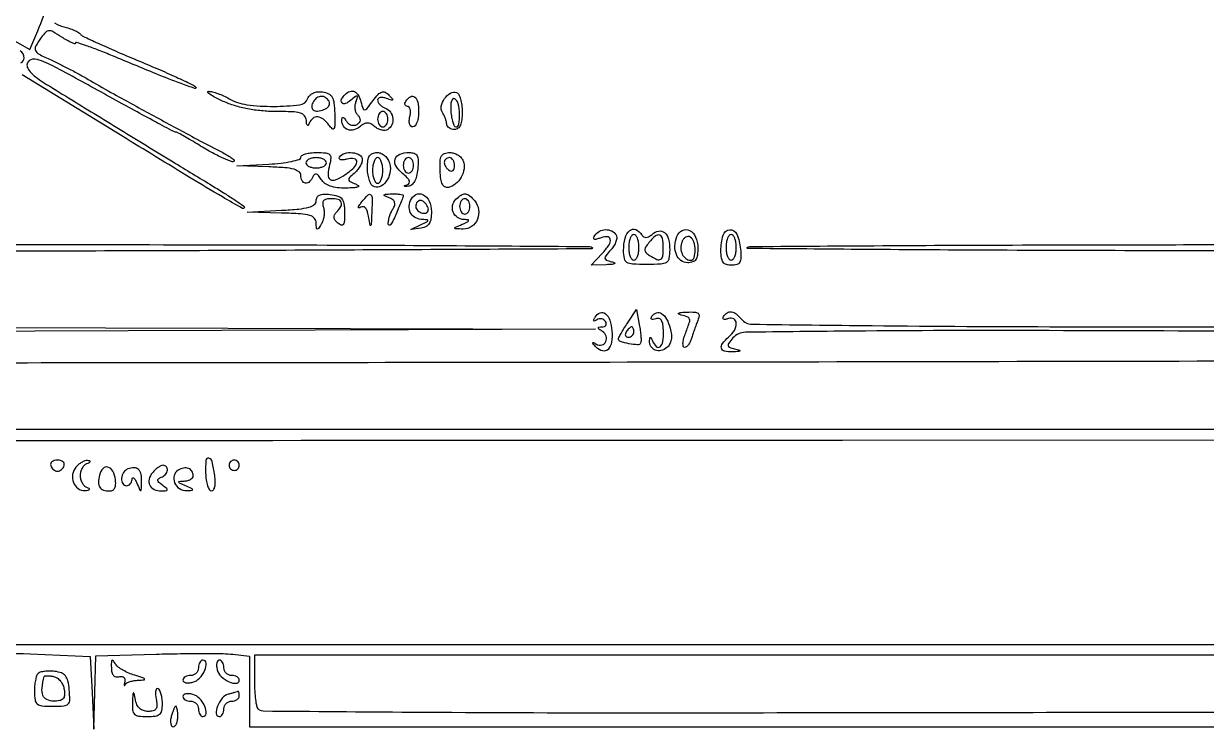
# Model space of a CAD drawing. Extents: x 0 to 960, y 2 to 508.
# Drawn here: x 328.9 to 559.7, y 1.5 to 139.1 of the extents above; entities that cross this region are included whole.
import ezdxf

# ---------------------------------------------------------------- set-up
doc = ezdxf.new("R2010")
doc.units = 0
doc.header["$MEASUREMENT"] = 0
doc.layers.get('0').update_dxf_attribs({"linetype": 'CONTINUOUS'})

msp = doc.modelspace()

# ---------------------------------------------------------------- linework, layer by layer
for points in [[(950.435205, 17.497208, 0.000014), (841.980241, 17.749425, 0.000448), (702.642048, 17.944951, 0.000127), (485.936462, 18), (20.872924, 18)], [(570.540191, 289.955625, 0.003504), (546.099965, 289.744846, 0.001893), (530.724786, 289.446252, 0.321648), (529.468615, 288.5, -0.000425), (529.251932, 287.808483, -0.000234), (528.985678, 286.962677, -0.000233), (528.71475, 286.104826, -0.000374), (528.482629, 285.372945, 0.10308), (528.409336, 284.659941, 0.070225), (528.60628, 283.866239, 0.066549), (529.032419, 283.115618, 0.072673), (529.630088, 282.528536, -0.17891), (530.709567, 280.899973, -0.118964), (530.697023, 278.635939, -0.126386), (529.667432, 276.723173, -0.209372), (528.016132, 276, 0.153413), (526.351585, 275.476964, 0.103021), (524.972556, 274.016053, 0.142724), (524.542249, 272.447352, 0.30621), (525.228381, 271.465856, 0.092737), (528.327407, 270.897244, 0.00005), (624.844188, 271.243001, 0.000026), (722.113458, 271.606143, 0.197976)], [(615.678552, 79, 0.000226), (526.296681, 79.26394, 0.002584), (491.042615, 79.169907, 0.001708), (469.767476, 78.930522, 0.208084), (467.353076, 77.837859, 0.017819), (466.520994, 76.849712, 0.206289), (466.394966, 76.370882, 0.269058), (466.670161, 76.027194, 0.02926), (467.674524, 75.703861, -0.007388), (468.64342, 75.438084, -0.518622), (468.689999, 75.302729, -0.222831), (468.487435, 75.190257, -0.004213), (467.25, 75.116001, -0.064823), (465.718382, 75.235639, -0.284568), (465.090589, 75.834596, -0.237149), (465.291762, 76.772574, -0.050318), (466.5, 78, 0.086933), (467.613975, 79.310164, 0.137244), (467.98856, 80.727212, 0.270722), (467.492367, 81.549158, 0.219767), (466.448062, 81.618443, -0.036408), (465.868281, 81.443138, -0.155351), (465.512472, 81.474315, -0.32948), (465.393111, 81.674071, -0.1144), (465.507079, 82.011454, -0.107643), (466.219121, 82.748662, -0.186331), (467.039333, 82.93196, -0.134981), (467.970467, 82.519584, -0.048242), (469.010758, 81.487037, 0.219341), (471.030041, 80.520986, 0.001057), (494.483464, 80.233154, 0.002322), (531.495251, 80.029088, 0.000262), (615.383203, 80.000173, -0.000023), (732.426715, 80.015952, -0.001336)], [(312.184434, 96.120158, 0.00056), (356.192474, 96.028511, -0.000533), (388.125038, 95.963689, -0.000882), (415.086453, 95.832629, -0.000044), (439.392287, 95.669433, -0.197145), (439.85914, 95.474193, -0.66643), (439.749622, 95.207972, -0.000018), (386.870077, 94.953943, -0.000619), (332.900238, 94.763453, -0.000573), (277.5, 94.7, -0.0122)], [(191.020312, 78.756035, -0.000021), (148.288673, 78.7121, -0.069906)], [(321.816303, 138.743971), (330.132606, 134.073123), (331.650598, 137.706189, 0.029321), (333.715143, 143.595823, 0.019074), (335.432082, 150.600122, 0.019189), (336.587913, 157.59024, 0.034171), (336.921053, 163.409963, 0.003349), (336.850147, 167.385698, 0.055676), (336.671426, 168.693969, 0.652076), (336.344387, 168.749477, 0.058383), (335.831443, 167.731172, -0.040582), (335.145725, 166.240357, -0.141383), (334.398218, 165.504323, -0.12297), (333.309464, 165.223942, -0.027398), (331.375806, 165.315757, -0.02697), (329.97149, 165.536852, -0.027045), (328.600451, 165.907695, -0.02808)], [(334.918972, 139.290302, 0.075151), (336.739983, 138.529124, -0.019091), (337.826364, 138.211925, -0.022583), (338.824914, 137.82759, -0.022192), (339.626955, 137.433263, -0.116202), (339.989983, 137.106619, 0.131186), (340.474582, 136.69581, 0.002598), (343.434558, 135.312796, 0.006012), (346.939175, 133.748251, 0.003977), (351, 132.031851, -0.00381), (355.095359, 130.302469, -0.005404), (358.709375, 128.697252, -0.00317), (361.725378, 127.29525, -0.075368), (362.5, 126.77443, -0.80079), (362.34524, 126.505405, -0.014208), (359.645135, 127.430541, -0.007572), (354.765732, 129.343609, -0.00157), (346.25, 132.863319, 0.006157), (343.469322, 133.982869, 0.010679), (341.129687, 134.83449, 0.004909), (339.19528, 135.47106, 0.507618), (339, 135.328274, -0.503428), (338.844535, 135.213, -0.031176), (338.216659, 135.447244, -0.026363), (337.356724, 135.886363, -0.013801), (336.333306, 136.517265, 0.013896), (334.652946, 137.55271, 0.136714), (333.855536, 137.75863, 0.197855), (333.207622, 137.477264, 0.034781), (332.333306, 136.441145, 0.029402), (331.265237, 134.784251, 0.235768), (331.220569, 133.904273, 0.17281), (331.906947, 133.174264, 0.014949), (334.25, 132.059566, -0.012157), (335.810969, 131.3276, -0.005167), (337.867188, 130.275023, -0.005109), (340.03928, 129.106183, -0.006674), (342, 127.990724, 0.006601), (346.514595, 125.421477, 0.001465), (354.310362, 121.149893, 0.001529), (362.183876, 116.896813, 0.005486), (367.25, 114.25135, -0.010679), (368.30385, 113.687036, -0.016214), (369.192187, 113.147989, -0.010894), (369.890965, 112.67032, -0.241907), (370, 112.458143, -0.516306), (369.630366, 112.195605, -0.020807), (367.834986, 112.906964, -0.021925), (365.490579, 114.076366, -0.012618), (362.769872, 115.676943, 0.005376), (361.305816, 116.567029, 0.007823), (359.994468, 117.317602, 0.004365), (358.878043, 117.920967, 0.122291), (358.559739, 118, -0.12241), (358.204776, 118.088224, -0.000505), (354.610587, 119.997148, -0.002468), (350.535738, 122.192518, -0.001548), (345.789867, 124.798801, 0.001788), (335.904468, 130.221356, 0.027279), (332.382278, 131.895058, 0.116078), (330.615606, 132.176421, 0.290589), (329.611899, 131.431007, 0.191567), (329.621169, 130.667444, 0.077736), (330.170777, 129.762602, 0.053523), (331.22537, 128.754537, 0.025089), (332.77914, 127.678411, 0.001438), (337.674913, 124.658613, 0.000206), (347.713571, 118.512063, 0.000252), (358.080511, 112.177567, 0.00061), (365.75, 107.509431, -0.0043), (368.145907, 106.026787, -0.00687), (370.164062, 104.71467, -0.002193), (371.876414, 103.556686, -0.247845), (372, 103.32268, -0.573096), (371.624209, 103.102502, -0.00401), (367.695755, 105.345699, -0.005114), (361.403763, 109.092384, -0.000663), (348.059152, 117.249001), (328.618305, 129.167254)], [(284.955145, 73, 0.000278), (369.140023, 73.04679, 0.000134), (477.047791, 73.195618, 0.000133), (589.580164, 73.410794, 0.00019), (689.333825, 73.665933)], [(580.433561, 94.768582, 0.000235), (549.583333, 94.843476, -0.000557), (518.971483, 94.937547, -0.000938), (493.281482, 95.093315, -0.00005), (470.220901, 95.278709, -0.665239), (470.14086, 95.474193, -0.197145), (470.607713, 95.669433, -0.000044), (494.913547, 95.832629, -0.000882), (521.874962, 95.963689, -0.000533), (553.807526, 96.028511, 0.000485), (600.694221, 96.119117, 0.003859)], [(328.38294, 131.497071, 0.300803), (329, 132.429954, 0.256468), (328.226535, 133.83869, 0.006667)], [(297, 79.944315), (440.5, 79.529239), (294.5, 79.01462, -0.000232)], [(319.415028, 16.444125, -0.010613), (330.209248, 16.20511), (341.918496, 15.697029), (342.260551, 8.598515), (342.602606, 1.5), (342.801303, 8.663947), (343, 15.827894), (354.75, 16.163947, -0.003498), (359.486902, 16.266259, -0.004039), (364.003125, 16.295709, -0.003624), (367.827921, 16.262031, -0.023526), (369.75, 16.140594), (373, 15.781188), (373, 8.890594), (373, 2), (531.5, 2), (690, 2)]]:
    msp.add_lwpolyline(points, format="xyb")
for points in [[(5.998407, 426.25), (5.996813, 402.5), (14.248407, 402.5), (22.5, 402.5), (22.753164, 248.25), (23.006328, 94), (14.503164, 94), (6, 94), (6, 75.513061), (6, 57.026122), (16.25, 57.412259, -0.009139), (24.444737, 57.571062, -0.000017), (159.275, 57.714579, -0.000125), (310.797984, 57.832731, -0.000078), (488.75, 57.899198), (951, 58), (951, 254), (951, 450), (478.5, 450), (6, 450)], [(369, 124.5, 0.097281), (372.464465, 123.33126, 0.034005), (377.736906, 122.996401, 0.028735), (382.769917, 123.308908, 0.278083), (384.38854, 124.570137, -0.10911), (384.793053, 125.182509, -0.089548), (385.445456, 125.620322, -0.078693), (386.289159, 125.840584, -0.059912), (387.245529, 125.820137, -0.075862), (388.409876, 125.46952, -0.155762), (389.097598, 124.825021, -0.099699), (389.462823, 123.685057, -0.020846), (389.609488, 121.581919, -0.00692), (389.640395, 119.389718, -0.115167), (389.476039, 118.6848, -0.498732), (389.138208, 118.620828, -0.050368), (388.499245, 119.331919, 0.065202), (387.40807, 120.476326, 0.143588), (386.302424, 120.935673, 0.19553), (385.350549, 120.664373, 0.131609), (384.662281, 119.75, -0.051902), (384.45138, 119.351958, -0.449116), (384.275306, 119.327933, -0.185333), (384.137165, 119.583427, -0.021021), (384.078947, 120.25, 0.164392), (383.73532, 121.133453, 0.148277), (382.911959, 121.672381, 0.06145), (381.298581, 121.936739, 0.009916), (378.109204, 122, -0.023439), (375.337098, 122.13002, -0.024229), (372.620227, 122.518947, -0.025339), (370.084939, 123.142874, -0.033515), (367.859204, 123.978038, -0.011735), (366.281724, 124.738972, -0.032286), (365.221141, 125.37107, -0.119003), (364.882644, 125.747881, -0.570828), (365, 125.942603, -0.063036), (365.746019, 125.84136, -0.021338), (366.79375, 125.51328, -0.020834), (367.932762, 125.04802, -0.022469)], [(385.458881, 123.933469, 0.113371), (385.136385, 122.985128, 0.261672), (385.426445, 122.317483, 0.188422), (386.275512, 122.076451, 0.067736), (387.520254, 122.369399, 0.067341), (388.088046, 122.680239, 0.097937), (388.472022, 123.100609, 0.123144), (388.614372, 123.560991, 0.153283), (388.504365, 123.992937, 0.104938), (387.817295, 124.71195, 0.155876), (386.98905, 124.958873, 0.152164), (386.156314, 124.681493, 0.098738)], [(394.743478, 123.872941, 0.015221), (395.141867, 122.519247, 0.353742), (395.456575, 122.31569, 0.200938), (395.87186, 122.543896, 0.00616), (397.095866, 124.122941, -0.022437), (398.10094, 125.335883, -0.12623), (398.797942, 125.795377, -0.206892), (399.443808, 125.745992, -0.075912), (400.196008, 125.190754, -0.008134), (400.900997, 124.459511, -0.352974), (400.915456, 124.259622, -0.336089), (400.71993, 124.195714, -0.007803), (399.75, 124.547743, 0.048989), (399.079539, 124.730316, 0.089343), (398.514063, 124.724521, 0.138784), (398.14327, 124.538838, 0.210719), (398, 124.213978, 0.12721), (398.109921, 123.788921, 0.063761), (398.440625, 123.338644, 0.057041), (398.926322, 122.932844, 0.053965), (399.5, 122.638374, -0.145879), (400.487085, 121.878407, -0.129689), (400.953209, 120.665935, -0.131568), (400.757785, 119.394833, -0.151913), (399.956195, 118.472927, -0.126816), (399.449211, 118.315382, -0.067771), (398.791251, 118.372327, -0.06058), (398.090759, 118.622232, -0.05732), (397.456195, 119.036355, 0.048052), (396.662541, 119.57548, 0.125824), (396, 119.744889, 0.125824), (395.337459, 119.57548, 0.048052), (394.543805, 119.036355, -0.107837), (393.354296, 118.420284, -0.153488), (392.173304, 118.469394, -0.172312), (391.325094, 119.165798, -0.139634), (391.015313, 120.309017, -0.062466), (391.075417, 120.742976, -0.398269), (391.247977, 120.848863, -0.178934), (391.511572, 120.682951, -0.022578), (391.903509, 120.121885, 0.084897), (392.327655, 119.65173, 0.09253), (392.872171, 119.366255, 0.09921), (393.450976, 119.307846, 0.114591), (393.975329, 119.484752, 0.071519), (394.440325, 119.873535, 0.157153), (394.6272, 120.29214, 0.155327), (394.535458, 120.744555, 0.069395), (394.165277, 121.234723, -0.096912), (393.824447, 121.741374, -0.062195), (393.631599, 122.425588, -0.05934), (393.607672, 123.174102, -0.067953), (393.765376, 123.871855, 0.013834), (394.080099, 124.789749, 0.434804), (393.973789, 124.976443, 0.225743), (393.681593, 124.913803, 0.006914), (392.687231, 124.127555, -0.077563), (391.683137, 123.541852, -0.320781), (391.040103, 123.704387, -0.305861), (390.966043, 124.382732, -0.075266), (391.666667, 125.333333, -0.111164), (392.588735, 125.916547, -0.198995), (393.46976, 125.872195, -0.155195), (394.218437, 125.173201, -0.064086)], [(406, 122, -0.035411), (405.918524, 120.850991, -0.053737), (405.67199, 119.88125, -0.070215), (405.311496, 119.215881, -0.237858), (404.883369, 119, -0.197013), (404.496045, 119.158779, -0.126717), (404.242791, 119.580679, -0.086529), (404.167727, 120.225436, -0.049804), (404.289749, 121, 0.043798), (404.41988, 121.766183, 0.074735), (404.375541, 122.4125, 0.112121), (404.173134, 122.841329, 0.230584), (403.847363, 123, -0.123706), (403.529632, 123.079832, -0.188214), (403.347099, 123.29375, -0.14977), (403.335118, 123.617458, -0.073441), (403.5, 124, -0.113726), (404.380094, 124.889553, -0.320053), (405.20684, 124.843838, -0.176115), (405.816128, 123.844241, -0.049727)], [(414.5, 121.916667, -0.026615), (414.41707, 120.359801, -0.076965), (414.140244, 119.319444, -0.129146), (413.666453, 118.722102, -0.162243), (413, 118.5, -0.06473), (412.425403, 118.5747, -0.08137), (411.936127, 118.79375, -0.097195), (411.605861, 119.118583, -0.147199), (411.484687, 119.5, 0.058526), (411.421573, 119.974525, 0.025102), (411.232769, 120.586305, 0.024421), (410.963928, 121.225086, 0.029541), (410.648597, 121.793805, -0.193701), (410.416799, 123.048665, -0.103788), (411.050155, 124.518597, -0.1074), (412.199885, 125.575054, -0.215997), (413.400085, 125.699972, -0.19809), (413.824463, 125.333086, -0.046003), (414.1769, 124.437387, -0.04061), (414.419414, 123.251709, -0.030154)], [(412.287442, 122.037864, 0.023178), (412.42327, 120.875164, 0.036114), (412.657874, 119.894596, 0.040509), (412.946194, 119.189187, 0.281923), (413.25, 119.001987, 0.372596), (413.874988, 119.539914, 0.046435), (413.979682, 121.47688, 0.044619), (413.716815, 123.519563, 0.202726), (413.037442, 124.47686, 0.324953), (412.683259, 124.450316, 0.143291), (412.410214, 124.036248, 0.065463), (412.268254, 123.197113, 0.026705)], [(398, 120.5, 0.064853), (398.074694, 119.926543, 0.082425), (398.29375, 119.440625, 0.098894), (398.618646, 119.115568, 0.148195), (399, 119, 0.148195), (399.381354, 119.115568, 0.098894), (399.70625, 119.440625, 0.082425), (399.925306, 119.926543, 0.064853), (400, 120.5, 0.064853), (399.925306, 121.073457, 0.082425), (399.70625, 121.559375, 0.098894), (399.381354, 121.884432, 0.148195), (399, 122, 0.148195), (398.618646, 121.884432, 0.098894), (398.29375, 121.559375, 0.082425), (398.074694, 121.073457, 0.064853)], [(388.626617, 111.648458, 0.044317), (388.310604, 109.656435, 0.269774), (388.754182, 108.757179, 0.255816), (389.781436, 108.670011, 0.040973), (391.614619, 109.667058, 0.042406), (393.334523, 111.015165, 0.1757), (393.926709, 112.171255, 0.411112), (393.446782, 112.796624, 0.098293), (391.99862, 112.70989, -0.033809), (391.266748, 112.570513, -0.095442), (390.749762, 112.606613, -0.238295), (390.53149, 112.80112, -0.236417), (390.557637, 113.093259, -0.187924), (391.541534, 113.834579, -0.095232), (393.110749, 113.967181, -0.106795), (394.49067, 113.512381, -0.265925), (395, 112.622445, -0.090757), (394.885956, 111.999324, -0.042929), (394.530896, 111.260225, -0.040656), (394.014079, 110.528459, -0.045504), (393.40305, 109.919539, 0.019356), (392.50528, 109.113792, 0.23464), (392.355382, 108.689652, 0.251782), (392.606923, 108.333207, 0.022014), (393.65305, 107.867379, -0.07239), (394.227815, 107.538723, -0.569732), (394.196209, 107.294875, -0.088206), (393.504408, 107.132743, -0.008815), (391.79969, 107.070285, -0.03148), (390.097021, 107.145161, -0.057366), (388.741033, 107.450513, -0.071916), (387.712106, 107.985772, -0.096095), (386.99165, 108.75, 0.028226), (386.441648, 109.519171, 0.150236), (386.018727, 109.805634, 0.281522), (385.665897, 109.714894, 0.093372), (385.358626, 109.25, -0.10321), (384.715668, 108.317249, -0.220258), (383.905219, 108.041466, -0.250571), (383.249646, 108.486733, -0.121374), (383, 109.5, 0.228094), (382.648588, 110.230244, 0.102679), (381.67622, 110.723103, 0.047856), (379.876373, 111.029921, 0.010597), (376.75, 111.19268), (370.5, 111.385359), (376.75, 111.740397, 0.014263), (379.145872, 111.945189, 0.023105), (381.164062, 112.270875, 0.019348), (382.706376, 112.656307, 0.333393), (383, 113.047717, -0.267598), (383.21136, 113.414358, -0.056969), (383.913095, 113.720267, -0.045343), (384.917464, 113.93083, -0.029016), (386.108408, 114, -0.020327), (387.877597, 113.928047, -0.169056), (388.600797, 113.60834, -0.230346), (388.847374, 112.966552, -0.040003)], [(400.353577, 111.755922, -0.117367), (400.393614, 109.945596, -0.109202), (399.621093, 108.257123, -0.140525), (398.375525, 107.320149, -0.233956), (397.095961, 107.440693, -0.138735), (396.673997, 107.90142, -0.042949), (396.321939, 108.782979, -0.03923), (396.080802, 109.883578, -0.03433), (396, 111.059017, -0.032377), (396.092678, 112.488754, -0.110478), (396.410097, 113.359611, -0.159448), (396.990082, 113.833413, -0.092447), (397.883369, 114, -0.100442), (398.679154, 113.83851, -0.08446), (399.40519, 113.374222, -0.077732), (399.984638, 112.654992, -0.066912)], [(405.813358, 110.758189, -0.035219), (405.584541, 109.398894, -0.064947), (405.183091, 108.354247, -0.08922), (404.643288, 107.679261, -0.163615), (404, 107.411898, -0.009986), (403.404183, 107.38234, -0.246609), (403.260631, 107.452388, -0.489792), (403.289891, 107.555054, -0.015013), (403.766345, 107.730181, 0.177735), (404.154516, 108.040252, 0.23926), (404.187813, 108.48159, 0.099938), (403.773365, 109.095782, 0.024335), (402.857236, 109.91452, -0.085058), (401.594857, 111.352587, -0.216026), (401.425257, 112.70002, -0.228617), (402.320568, 113.661434, -0.093137), (404.122375, 114, -0.075654), (405.134863, 113.845921, -0.199579), (405.68684, 113.384736, -0.122728), (405.903352, 112.486609, -0.022175)], [(414.690532, 112.364077, -0.128538), (414.859892, 110.840887, -0.091523), (414.304986, 109.207426, -0.091189), (413.200812, 107.874721, -0.126227), (411.806419, 107.208183, -0.168433), (411.127383, 107.303151, -0.160757), (410.637222, 107.799307, -0.083088), (410.332054, 108.804539, -0.022846), (410.194053, 110.458183, -0.020635), (410.200993, 112.340153, -0.110531), (410.46815, 113.324115, -0.188793), (411.050276, 113.826816, -0.084984), (412.061836, 114, -0.074882), (412.873684, 113.877728, -0.064516), (413.659401, 113.519448, -0.066849), (414.301209, 112.989547, -0.095466)], [(384, 112, 0.191087), (384.151477, 111.618118, 0.088204), (384.5875, 111.29375, 0.068025), (385.234582, 111.073693, 0.048028), (386, 111, 0.048028), (386.765418, 111.073693, 0.068025), (387.4125, 111.29375, 0.088204), (387.848523, 111.618118, 0.191087), (388, 112, 0.191087), (387.848523, 112.381882, 0.088204), (387.4125, 112.70625, 0.068025), (386.765418, 112.926307, 0.048028), (386, 113, 0.048028), (385.234582, 112.926307, 0.068025), (384.5875, 112.70625, 0.088204), (384.151477, 112.381882, 0.191087)], [(397, 110.5, 0.038131), (397.073116, 109.542644, 0.057076), (397.29375, 108.734375, 0.074992), (397.617064, 108.182831, 0.226478), (398, 108, 0.226478), (398.382936, 108.182831, 0.074992), (398.70625, 108.734375, 0.057076), (398.926884, 109.542644, 0.038131), (399, 110.5, 0.038131), (398.926884, 111.457356, 0.057076), (398.70625, 112.265625, 0.074992), (398.382936, 112.817169, 0.226478), (398, 113, 0.226478), (397.617064, 112.817169, 0.074992), (397.29375, 112.265625, 0.057076), (397.073116, 111.457356, 0.038131)], [(403, 111.5, 0.064853), (403.074694, 110.926543, 0.082425), (403.29375, 110.440625, 0.098894), (403.618646, 110.115568, 0.148195), (404, 110, 0.148195), (404.381354, 110.115568, 0.098894), (404.70625, 110.440625, 0.082425), (404.925306, 110.926543, 0.064853), (405, 111.5, 0.064853), (404.925306, 112.073457, 0.082425), (404.70625, 112.559375, 0.098894), (404.381354, 112.884432, 0.148195), (404, 113, 0.148195), (403.618646, 112.884432, 0.098894), (403.29375, 112.559375, 0.082425), (403.074694, 112.073457, 0.064853)], [(411, 112.059017, 0.089642), (411.073302, 111.653442, 0.053229), (411.29375, 111.2129, 0.051032), (411.617485, 110.806203, 0.06081), (412, 110.5, 0.139169), (412.379648, 110.392057, 0.191142), (412.70625, 110.521475, 0.138808), (412.926733, 110.889346, 0.066118), (413, 111.440983, 0.062283), (412.925455, 112.037096, 0.080552), (412.70625, 112.542039, 0.097988), (412.381379, 112.879982, 0.153634), (412, 113, 0.092995), (411.618268, 112.928382, 0.096318), (411.29375, 112.723586, 0.099231), (411.076556, 112.418051, 0.105429)], [(391.534484, 102.306418, -0.014172), (391.505617, 100.661184, -0.12754), (391.294657, 99.97823, -0.355626), (390.894872, 99.839443, -0.086088), (390.242102, 100.214036, -0.055438), (389.703317, 100.772674, -0.131908), (389.483466, 101.30113, -0.15045), (389.571194, 101.822458, -0.080177), (389.957618, 102.357618, 0.058588), (390.826846, 103.458491, 0.2345), (390.902332, 104.289057, 0.242878), (390.289587, 104.831075, 0.062004), (388.932612, 105, 0.04813), (387.982764, 104.908356, 0.167112), (387.455926, 104.604231, 0.191163), (387.268356, 104.07115, 0.065654), (387.409784, 103.25, -0.063507), (387.54758, 102.469901, -0.043952), (387.511833, 101.573437, -0.044138), (387.320822, 100.702591, -0.066611), (386.992484, 100, -0.011185), (386.433746, 99.170114, -0.311072), (386.200822, 99.084377, -0.327033), (386.04703, 99.271405, -0.011825), (386.015313, 100.25, 0.183924), (385.66408, 101.148804, 0.139499), (384.758054, 101.713401, 0.05454), (382.939295, 102.027647, 0.008278), (379.25, 102.19586), (372.5, 102.391721), (379.25, 102.74155, 0.009723), (382.646776, 102.983901, 0.044946), (384.582827, 103.337213, 0.096335), (385.62827, 103.858323, 0.233169), (386, 104.612112, -0.131022), (386.176365, 105.273593, -0.160586), (386.650067, 105.698564, -0.099805), (387.483752, 105.87959, -0.032368), (388.75, 105.816422, -0.043245), (390.2245, 105.516, -0.154391), (391.012828, 104.983829, -0.13542), (391.409646, 104.049019, -0.030369)], [(396.850168, 102.25, -0.002106), (396.757233, 100.146182, -0.119469), (396.647849, 99.774438, -0.701259), (396.52032, 99.797161, -0.005329), (396.28211, 101.266955, 0.031701), (396.030867, 102.426387, 0.096323), (395.668065, 103.142689, 0.184028), (395.210436, 103.420707, 0.18254), (394.681942, 103.324996, -0.085756), (394.339935, 103.192671, -0.533481), (394.229827, 103.302048, -0.106888), (394.386423, 103.667953, -0.01604), (394.872445, 104.308042, -0.01931), (396.14551, 105.759183, -0.427917), (396.651333, 105.760893, -0.196559), (396.921977, 105.077999, -0.007274)], [(403, 105.61481, -0.090085), (402.951975, 105.350422, -0.003026), (402.570873, 104.354356, -0.00564), (402.098867, 103.181998, -0.003891), (401.539142, 101.86481, -0.015346), (400.973791, 100.664838, -0.050396), (400.500411, 99.929038, -0.258992), (400.222542, 99.814314, -0.376293), (400.054455, 100, -0.050955), (400.113277, 100.682791, -0.027786), (400.316119, 101.49993, -0.027398), (400.617339, 102.315851, -0.03884), (400.97869, 102.999761, 0.062601), (401.32405, 103.735869, 0.16428), (401.317133, 104.311739, 0.158241), (400.960399, 104.779503, 0.056959), (400.213378, 105.179475, -0.012017), (399.32146, 105.558487, -0.472566), (399.272625, 105.74058, -0.227048), (399.517452, 105.875403, -0.006404), (400.75, 105.929715, -0.016088), (401.612573, 105.9289, -0.02649), (402.339063, 105.866204, -0.024843), (402.884239, 105.762073, -0.345989)], [(408.5, 102.5, -0.035265), (408.398033, 101.056077, -0.103799), (408.060334, 100.124764, -0.138177), (407.445048, 99.561298, -0.085188), (406.5, 99.272184), (404.5, 99.016978), (406.5, 99.938203, 0.007342), (407.592687, 100.461092, 0.204705), (407.793398, 100.696525, 0.472094), (407.68372, 100.863919, 0.016771), (406.809017, 100.929715, -0.098337), (405.454991, 101.257604, -0.141085), (404.527452, 102.06124, -0.140244), (404.165868, 103.239071, -0.096699), (404.408363, 104.621794, -0.180999), (405.451571, 105.800411, -0.24645), (406.846176, 105.807214, -0.168076), (408.061209, 104.527212, -0.106987)], [(405.596556, 104.156231, 0.105525), (405.439393, 103.716563, 0.099247), (405.470283, 103.240657, 0.096292), (405.684746, 102.801911, 0.09291), (406.050219, 102.468963, 0.116221), (407.032006, 102.141241, 0.258096), (407.731074, 102.448742, 0.251496), (407.853466, 103.214666, 0.113251), (407.296201, 104.103799, 0.053431), (406.785686, 104.515485, 0.136091), (406.335356, 104.655459, 0.169261), (405.940704, 104.531428, 0.094625)], [(416.960174, 104.547988, -0.139946), (417.707448, 102.850239, -0.133432), (417.465225, 100.979242, -0.141532), (416.332291, 99.56452, -0.163061), (414.682612, 99.070285, -0.003268), (413.21894, 99.126996, -0.345764), (413.076832, 99.249403, -0.349717), (413.16275, 99.41488, -0.003299), (414.5, 100, 0.008509), (415.528728, 100.462953, 0.193432), (415.745233, 100.695933, 0.486634), (415.645202, 100.86312, 0.020771), (414.856989, 100.929715, -0.138843), (413.564203, 101.356229, -0.150064), (412.733452, 102.387134, -0.151512), (412.62877, 103.698574, -0.142022), (413.278145, 104.878145, -0.050574), (414.30363, 105.714794, -0.169779), (415.131917, 105.923577, -0.156937), (415.951612, 105.576279, -0.041518)], [(414, 103.5, 0.064853), (414.074694, 102.926543, 0.082425), (414.29375, 102.440625, 0.098894), (414.618646, 102.115568, 0.148195), (415, 102, 0.148195), (415.381354, 102.115568, 0.098894), (415.70625, 102.440625, 0.082425), (415.925306, 102.926543, 0.064853), (416, 103.5, 0.064853), (415.925306, 104.073457, 0.082425), (415.70625, 104.559375, 0.098894), (415.381354, 104.884432, 0.148195), (415, 105, 0.148195), (414.618646, 104.884432, 0.098894), (414.29375, 104.559375, 0.082425), (414.074694, 104.073457, 0.064853)], [(444.538944, 97.936987, -0.15948), (444.669797, 97.395901, -0.064289), (444.511363, 96.643052, -0.054819), (444.114171, 95.810941, -0.045203), (443.522486, 95.024846, 0.012117), (442.524939, 93.867394, 0.190379), (442.36841, 93.380154, 0.293988), (442.621735, 93.037969, 0.027184), (443.674524, 92.703861, -0.048029), (444.237617, 92.498996, -0.614976), (444.241618, 92.326281, -0.103168), (443.768991, 92.187489, -0.010095), (442.575686, 92.116001), (439.651372, 92), (441.834832, 94.324187, 0.038988), (443.157639, 95.972585, 0.202381), (443.38334, 97.092062, 0.37294), (442.743448, 97.585054, 0.077386), (441.238189, 97.26116, -0.029816), (440.573944, 97.05073, -0.213328), (440.250082, 97.107382, -0.339066), (440.168363, 97.351146, -0.055867), (440.394972, 97.830061, -0.133455), (441.265408, 98.644016, -0.115697), (442.477583, 98.96151, -0.118323), (443.683059, 98.704882, -0.143962)], [(449.530011, 97.951442, 0.105044), (449.904856, 97.559335, 0.161706), (450.352236, 97.431684, 0.118829), (450.891778, 97.58639, 0.044262), (451.545223, 98.037532, -0.122819), (452.880476, 98.679753, -0.234442), (454.004732, 98.384683, -0.157877), (454.760264, 97.125381, -0.056867), (455, 95.024316, -0.041207), (454.860721, 93.337179, -0.213216), (454.35632, 92.575425, -0.129913), (453.283725, 92.234913, -0.012256), (450.5, 92.166667, -0.01236), (447.744826, 92.234785, -0.12543), (446.659091, 92.569444, -0.213093), (446.146513, 93.314927, -0.04564), (446, 94.916667, -0.060429), (446.290661, 97.312866, -0.156067), (447.192254, 98.779915, -0.28807), (448.370737, 98.957001, -0.152522)], [(447, 95.5, 0.038131), (447.073116, 94.542644, 0.057076), (447.29375, 93.734375, 0.074992), (447.617064, 93.182831, 0.226478), (448, 93, 0.226478), (448.382936, 93.182831, 0.074992), (448.70625, 93.734375, 0.057076), (448.926884, 94.542644, 0.038131), (449, 95.5, 0.038131), (448.926884, 96.457356, 0.057076), (448.70625, 97.265625, 0.074992), (448.382936, 97.817169, 0.226478), (448, 98, 0.226478), (447.617064, 97.817169, 0.074992), (447.29375, 97.265625, 0.057076), (447.073116, 96.457356, 0.038131)], [(450.936747, 96.423785, 0.03121), (450.300438, 95.551664, 0.156052), (450.147786, 94.973918, 0.190605), (450.372206, 94.481966, 0.050531), (451.064302, 93.939097, 0.031088), (452.505233, 93.148141, 0.246395), (453.2408, 93.180017, 0.236466), (453.652162, 93.807997, 0.028888), (453.75, 95.5, 0.042915), (453.599965, 97.244813, 0.277287), (453.046044, 97.88596, 0.26459), (452.194949, 97.713391, 0.040196)], [(460.5, 95.486305, -0.031034), (460.407535, 93.997993, -0.116231), (460.083715, 93.125862, -0.165281), (459.478851, 92.660044, -0.082349), (458.513695, 92.5, -0.160395), (457.202722, 92.931653, -0.137362), (456.306089, 94.083099, -0.109977), (456.018262, 95.764596, -0.079382), (456.412402, 97.63232, -0.18187), (457.45519, 98.806466, -0.246897), (458.848062, 98.807387, -0.167283), (460.062021, 97.519473, -0.106487)], [(457.404324, 96.611269, 0.095125), (457.181662, 95.364495, 0.104554), (457.450748, 94.168498, 0.122258), (458.131049, 93.315016, 0.165107), (459.059017, 93, 0.323974), (459.75426, 93.503309, 0.083254), (459.976163, 94.957222, 0.072461), (459.71646, 96.573298, 0.180218), (458.992937, 97.504365, 0.144093), (458.563784, 97.621917, 0.123952), (458.110869, 97.498758, 0.101735), (457.702062, 97.143861, 0.071796)], [(468.813358, 95.172988, -0.022985), (468.902639, 93.473254, -0.128331), (468.679927, 92.596478, -0.199913), (468.114921, 92.146864, -0.069494), (467.063358, 92, -0.073712), (466.057011, 92.149169, -0.163189), (465.432061, 92.593291, -0.12359), (465.097131, 93.423408, -0.034405), (465, 94.833333, -0.068276), (465.416273, 97.867582, -0.31188), (466.712872, 98.94531, -0.331035), (468.099512, 98.094149, -0.070735)], [(466, 95.5, 0.038131), (466.073116, 94.542644, 0.057076), (466.29375, 93.734375, 0.074992), (466.617064, 93.182831, 0.226478), (467, 93, 0.226478), (467.382936, 93.182831, 0.074992), (467.70625, 93.734375, 0.057076), (467.926884, 94.542644, 0.038131), (468, 95.5, 0.038131), (467.926884, 96.457356, 0.057076), (467.70625, 97.265625, 0.074992), (467.382936, 97.817169, 0.226478), (467, 98, 0.226478), (466.617064, 97.817169, 0.074992), (466.29375, 97.265625, 0.057076), (466.073116, 96.457356, 0.038131)], [(449.320612, 76.84388, -0.303194), (448.732204, 76.503019, -0.030296), (447.035077, 76.715044, -0.030273), (445.383378, 77.128687, -0.3272), (445, 77.651815, -0.123414), (445.067435, 77.92086, -0.00604), (445.513551, 78.731194, -0.009493), (446.078488, 79.685915, -0.006684), (446.748258, 80.738545), (448.496515, 83.406724), (449.069866, 80.453362, -0.013526), (449.265805, 79.274453, -0.017074), (449.380029, 78.174815, -0.015259), (449.415577, 77.260094, -0.116852)], [(443.714418, 79.222213, -0.056599), (443.642754, 76.994505, -0.155802), (442.961069, 75.598861, -0.27254), (441.889866, 75.29643, -0.143041), (440.662868, 76.033837, -0.005601), (440.072348, 76.688016, -0.190588), (440.00265, 76.881086, -0.547737), (440.099391, 76.93886, -0.011938), (440.680902, 76.630393, 0.189008), (441.748725, 76.482111, 0.224463), (442.534747, 77.114149, 0.200119), (442.596293, 78.193957, 0.168597), (441.878115, 79.096491, -0.01289), (441.183862, 79.561722, -0.22283), (441.052618, 79.793012, -0.40349), (441.177769, 79.944838, -0.025679), (441.809017, 79.984687, 0.084536), (442.261659, 80.067226, 0.16096), (442.549001, 80.294043, 0.178929), (442.626937, 80.627978, 0.107599), (442.489919, 81.016312, 0.105964), (442.167152, 81.352714, 0.09932), (441.727473, 81.537029, 0.096172), (441.238531, 81.540551, 0.092519), (440.776393, 81.361803, -0.03683), (440.359751, 81.144923, -0.368779), (440.186107, 81.198693, -0.259234), (440.173658, 81.418435, -0.025723), (440.437132, 81.898278, -0.161628), (441.418635, 82.719526, -0.271652), (442.448868, 82.55934, -0.145389), (443.304292, 81.301674, -0.056966)], [(455.097907, 79.726306, -0.040286), (455.321286, 78.504265, -0.067952), (455.284445, 77.464835, -0.081992), (454.988972, 76.615369, -0.095214), (454.446232, 75.955376, -0.116363), (453.300962, 75.386471, -0.154098), (452.147077, 75.474842, -0.170715), (451.332829, 76.189567, -0.145621), (451.078947, 77.309017, -0.020128), (451.136398, 77.846721, -0.400844), (451.255579, 77.939531, -0.263902), (451.409563, 77.830327, -0.013592), (451.662281, 77.25, 0.098612), (452.37757, 76.158511, 0.39309), (453.106848, 76.125655, 0.181533), (453.664196, 77.127712, 0.044245), (453.77957, 79.048067, 0.0253), (453.668278, 80.453633, 0.101447), (453.388749, 81.264935, 0.20397), (452.930233, 81.602325, 0.150715), (452.294516, 81.559522, -0.043058), (451.775415, 81.410058, -0.198463), (451.474951, 81.4702, -0.311206), (451.386893, 81.691955, -0.082225), (451.539703, 82.064241, -0.181739), (452.412348, 82.738249, -0.22347), (453.420429, 82.59454, -0.126736), (454.394728, 81.521808, -0.056032)], [(460.493535, 81.25, 0.008443), (460.181108, 80.453134, 0.005111), (459.836914, 79.5, 0.005119), (459.514475, 78.546482, 0.008968), (459.269915, 77.75, -0.042564), (459.013985, 77.080351, -0.052838), (458.662327, 76.514062, -0.062217), (458.273478, 76.125341, -0.166761), (457.908119, 76, -0.335399), (457.653248, 76.192638, -0.080624), (457.5882, 76.753498, -0.051665), (457.712182, 77.581255, -0.027859), (458.024751, 78.5651, 0.0067), (458.829961, 80.771523, 0.135951), (458.876679, 81.475386, 0.254945), (458.514151, 81.902991, 0.028185), (457.25, 82.310674, -0.064559), (456.778961, 82.501303, -0.596114), (456.782019, 82.673015, -0.097551), (457.262932, 82.81307, -0.012081), (458.356989, 82.883999, -0.020652), (459.863362, 82.882917, -0.153919), (460.528032, 82.642208, -0.268928), (460.733514, 82.145817, -0.064486)], [(446.5, 79, 0.082592), (446.343488, 78.6179, 0.161196), (446.3746, 78.29375, 0.182303), (446.586039, 78.078288, 0.108972), (446.940983, 78, 0.093332), (447.345238, 78.076123, 0.09642), (447.688914, 78.29375, 0.099167), (447.918938, 78.618444, 0.105053), (448, 79, 0.042167), (447.967655, 79.382849, 0.061769), (447.870461, 79.70625, 0.081139), (447.727648, 79.92554, 0.210953), (447.559017, 80, 0.151918), (447.34829, 79.934461, 0.038439), (447.066025, 79.70625, 0.035638), (446.768994, 79.382774, 0.029505)], [(334.191667, 52.925, 0.073624), (334.399741, 52.514089, 0.066918), (334.723802, 52.165781, 0.070382), (335.110048, 51.930417, 0.102038), (335.5, 51.85, 0.102038), (335.889952, 51.930417, 0.070382), (336.276198, 52.165781, 0.066918), (336.600259, 52.514089, 0.073624), (336.808333, 52.925, 0.159683), (336.810399, 53.333474, 0.143818), (336.571823, 53.684219, 0.107546), (336.111023, 53.920344, 0.064908), (335.5, 54, 0.064908), (334.888977, 53.920344, 0.107546), (334.428177, 53.684219, 0.143818), (334.189601, 53.333474, 0.159683)], [(339.105192, 52.626748, 0.135408), (338.466713, 51.210524, 0.131258), (338.633923, 49.648736, 0.14389), (339.531072, 48.477123, 0.171527), (340.856989, 48.078947, 0.018903), (341.52067, 48.136041, 0.216883), (341.738573, 48.269868, 0.432325), (341.699755, 48.440858, 0.036995), (341.25, 48.662281, -0.109745), (340.77178, 48.990955, -0.064843), (340.367188, 49.557045, -0.060083), (340.093179, 50.261398, -0.062829), (340, 51, -0.062829), (340.093179, 51.738602, -0.060083), (340.367188, 52.442955, -0.064843), (340.77178, 53.009045, -0.109745), (341.25, 53.337719, 0.021172), (341.741851, 53.560836, 0.227742), (341.871438, 53.729631, 0.409541), (341.787916, 53.859793, 0.038264), (341.372445, 53.921053, 0.100943), (340.858442, 53.853172, 0.046588), (340.241323, 53.573416, 0.043557), (339.624669, 53.146286, 0.046341)], [(364.427076, 51.452521, 0.029566), (364.533311, 50.131883, 0.045615), (364.794891, 49.017471, 0.056987), (365.157296, 48.238734, 0.260313), (365.576807, 48.002943, 0.258199), (365.972671, 48.220558, 0.088968), (366.226841, 48.847186, 0.058366), (366.314769, 49.807912, 0.030108), (366.211511, 51.01224, 0.019681), (365.706565, 53.709188, 0.28335), (365.052308, 54.374969, 0.464028), (364.494728, 53.970975, 0.02401)], [(369, 53, 0.099038), (369.076342, 52.618362, 0.097945), (369.29375, 52.29375, 0.097945), (369.618362, 52.076342, 0.099038), (370, 52, 0.099038), (370.381638, 52.076342, 0.097945), (370.70625, 52.29375, 0.097945), (370.923658, 52.618362, 0.099038), (371, 53, 0.099038), (370.923658, 53.381638, 0.097945), (370.70625, 53.70625, 0.097945), (370.381638, 53.923658, 0.099038), (370, 54, 0.099038), (369.618362, 53.923658, 0.097945), (369.29375, 53.70625, 0.097945), (369.076342, 53.381638, 0.099038)], [(343.736087, 51.098796, 0.049467), (343.505848, 49.643666, 0.159134), (343.752432, 48.707508, 0.182638), (344.473492, 48.17475, 0.068867), (345.736218, 48, 0.138476), (346.291296, 48.156735, 0.140327), (346.679038, 48.580056, 0.102249), (346.86076, 49.266103, 0.050354), (346.819551, 50.171672, 0.076804), (346.298853, 51.858512, 0.209489), (345.368184, 52.650524, 0.294883), (344.409011, 52.373219, 0.115528)], [(349.25, 52.281721, 0.168981), (348.40789, 51.601836, 0.12077), (348.027943, 50.441372, 0.153328), (348.265247, 49.419842, 0.265555), (349, 49, 0.121846), (349.386928, 49.095712, 0.094708), (349.726896, 49.367188, 0.085851), (349.968075, 49.772455, 0.077496), (350.070285, 50.25, -0.160542), (350.178769, 50.525977, -0.410092), (350.372382, 50.545313, -0.099298), (350.662813, 50.196298, -0.022562), (351, 49.5, 0.003353), (351.58405, 48.165583, 0.352087), (351.750168, 48.080266, 0.343362), (351.873019, 48.224154, 0.003282), (351.929715, 49.690983, 0.052382), (351.817629, 51.232147, 0.157537), (351.327587, 52.151384, 0.195107), (350.472994, 52.49584, 0.085756)], [(354.036355, 51.543805, 0.108309), (353.384095, 50.28154, 0.183707), (353.503861, 49.113636, 0.178584), (354.376524, 48.297726, 0.102207), (355.809017, 48.015313, 0.013702), (356.761441, 48.050051, 0.345683), (356.943616, 48.212921, 0.27902), (356.845955, 48.465797, 0.010623), (356, 49.091444, -0.02856), (355.313735, 49.63811, -0.172412), (355.098943, 50.031686, -0.274217), (355.228916, 50.35979, -0.068328), (355.75, 50.659464, 0.11088), (356.573567, 51.230572, 0.147509), (356.968223, 52.04609, 0.22641), (356.771646, 52.710872, 0.212613), (356.122445, 53, 0.115836), (355.702658, 52.901425, 0.037049), (355.147664, 52.572243, 0.034698), (354.563561, 52.101075, 0.032491)], [(359.056537, 52.034942, 0.191776), (358.275489, 50.982115, 0.16556), (358.370713, 49.600725, 0.148949), (359.317026, 48.460411, 0.156719), (360.718615, 48.070285, 0.009381), (361.743716, 48.130009, 0.46007), (361.850559, 48.276103, 0.232507), (361.686336, 48.475958, 0.00505), (360.5, 49, -0.005675), (359.347994, 49.510599, -0.223503), (359.172505, 49.717909, -0.467319), (359.278423, 49.868926, -0.011173), (360.25, 49.929715, 0.051544), (360.919544, 50.026212, 0.069575), (361.485937, 50.255767, 0.087615), (361.867456, 50.576315, 0.176097), (362, 50.940983, 0.137653), (361.749448, 51.833826, 0.168516), (361.084541, 52.382296, 0.140502), (360.118077, 52.456531, 0.08799)], [(346.015313, 14.25, 0.028997), (346.078684, 12.865136, 0.125157), (346.361072, 12.098027, 0.204551), (346.887204, 11.764112, 0.097231), (347.704476, 11.790169, -0.101341), (348.161443, 11.801017, -0.160413), (348.502842, 11.616114, -0.156325), (348.673136, 11.260104, -0.095098), (348.647925, 10.790169, 0.013154), (348.546045, 10.327885, 0.093374), (348.54504, 10.0993, 0.603659), (348.616149, 10.077086, 0.069472), (348.747228, 10.25, -0.14786), (349.05304, 10.54493, -0.040284), (349.679915, 10.804936, -0.037058), (350.473178, 10.997854, -0.031218), (351.333333, 11.085953, 0.013887), (352.41407, 11.158929, 0.592247), (352.48702, 11.32853, 0.150663), (352.159965, 11.556396, 0.004718), (350.585233, 12.043535, -0.02956), (349.409301, 12.472354, -0.029105), (348.285827, 13.038771, -0.030413), (347.36372, 13.650812, -0.089911), (346.850545, 14.207582, 0.014045), (346.42027, 14.845476, 0.228492), (346.199614, 14.966025, 0.394568), (346.054084, 14.843225, 0.026513)], [(363, 13.5, -0.099038), (362.885486, 12.927543, -0.097945), (362.559375, 12.440625, -0.097945), (362.072457, 12.114514, -0.099038), (361.5, 12, 0.058511), (360.926318, 11.932636, 0.077596), (360.440625, 11.733751, 0.096244), (360.115236, 11.439352, 0.162267), (360, 11.09362, 0.233882), (360.151095, 10.788273, 0.110775), (360.560342, 10.600021, 0.073653), (361.176747, 10.560862, 0.043072), (361.907546, 10.686074, 0.143046), (363.213463, 11.468778, 0.078358), (364.260396, 13.031415, 0.123042), (364.525092, 14.41489, 0.39796), (363.90638, 15, 0.162267), (363.560648, 14.884764, 0.096244), (363.266249, 14.559375, 0.077596), (363.067364, 14.073682, 0.058511)], [(366.686074, 13.092454, 0.143046), (367.468778, 11.786537, 0.078358), (369.031415, 10.739604, 0.123042), (370.41489, 10.474908, 0.39796), (371, 11.09362, 0.162267), (370.884764, 11.439352, 0.096244), (370.559375, 11.733751, 0.077596), (370.073682, 11.932636, 0.058511), (369.5, 12, -0.099038), (368.927543, 12.114514, -0.097945), (368.440625, 12.440625, -0.097945), (368.114514, 12.927543, -0.099038), (368, 13.5, 0.058511), (367.932636, 14.073682, 0.077596), (367.733751, 14.559375, 0.096244), (367.439352, 14.884764, 0.162267), (367.09362, 15, 0.233882), (366.788273, 14.848905, 0.110775), (366.600021, 14.439658, 0.073653), (366.560862, 13.823253, 0.043072)], [(688.984687, 9.25, -0.010926), (688.923771, 6.724838, -0.025237), (688.741096, 4.836409, -0.049339), (688.479022, 3.790418, -0.624106), (688.171812, 3.756243, 0.254656), (686.844913, 4.492219, 0.000333), (656.129611, 4.708344, 0.001693), (612.298994, 4.83912, 0.000309), (531.198147, 4.756243, -0.000284), (446.972954, 4.665934, -0.001842), (404.521406, 4.80094, -0.000413), (375.677308, 5.022772, -0.308212), (374.511022, 5.831787, -0.05844), (374.312445, 6.610653, -0.011063), (374.150113, 8.070212, -0.01168), (374.03751, 9.792621, -0.010481), (374, 11.581787), (374, 16), (531.5, 16), (689, 16)], [(331.712576, 12.379243, 0.12027), (331.436748, 11.925298, 0.027082), (331.209319, 11.043694, 0.026571), (331.052369, 9.970275, 0.023018), (331, 8.833333, 0.037322), (331.120889, 7.216056, 0.18968), (331.564414, 6.448783, 0.14857), (332.483501, 6.085113, 0.020453), (334.563358, 6, 0.018096), (336.759332, 6.079503, 0.180168), (337.582747, 6.45603, 0.199988), (337.913268, 7.258672, 0.022999), (337.813358, 9.25, 0.032238), (337.540037, 10.937501, 0.113516), (337.063808, 11.920633, 0.138024), (336.264802, 12.490241, 0.057293), (334.962576, 12.79591, 0.028384), (333.938939, 12.856725, 0.032536), (332.961202, 12.795577, 0.034438), (332.153747, 12.634956, 0.130786)], [(336.819551, 9.239784, -0.048622), (336.870133, 8.105044, -0.175905), (336.592439, 7.449822, -0.165191), (335.945196, 7.101044, -0.041732), (334.73667, 7, -0.110957), (333.413902, 7.297199, -0.194385), (332.664545, 8.110019, -0.120733), (332.489645, 9.554295, -0.033127), (332.916667, 11.823324, -0.31357), (333.04276, 11.931887, -0.027177), (333.489583, 11.953695, -0.028115), (334.073223, 11.917588, -0.017585), (334.75, 11.813108, -0.107272), (335.442931, 11.518456, -0.069535), (336.079806, 10.919609, -0.065066), (336.566582, 10.120946, -0.069036)], [(354.761034, 7.469738, -0.033956), (354.915311, 6.200916, -0.156452), (354.729306, 5.493966, -0.195604), (354.197829, 5.117101, -0.057681), (353.186128, 5, -0.081808), (352.282757, 5.148802, -0.102917), (351.553429, 5.577716, -0.096691), (351.024438, 6.286306, -0.064645), (350.705733, 7.25, 0.00362), (350.441828, 8.568679, 0.574721), (350.325405, 8.607621, 0.200802), (350.224735, 8.401331, 0.002047), (350.136182, 6.75, 0.035634), (350.169413, 5.222852, 0.180079), (350.533514, 4.467818, 0.164251), (351.325316, 4.095507, 0.028492), (353, 4, 0.030097), (354.602641, 4.096556, 0.141601), (355.442747, 4.453415, 0.173182), (355.870139, 5.158684, 0.050507), (356, 6.440983, 0.03234), (355.936989, 7.414155, 0.037812), (355.748684, 8.320249, 0.041221), (355.47417, 9.043219, 0.143967), (355.144457, 9.410721, 0.332306), (354.865537, 9.386091, 0.162929), (354.678915, 9.058668, 0.068119), (354.638968, 8.382426, 0.027972)], [(360, 7.90638, 0.162267), (360.115236, 7.560648, 0.096244), (360.440625, 7.266249, 0.077596), (360.926318, 7.067364, 0.058511), (361.5, 7, -0.099038), (362.072457, 6.885486, -0.097945), (362.559375, 6.559375, -0.097945), (362.885486, 6.072457, -0.099038), (363, 5.5, 0.058511), (363.067364, 4.926318, 0.077596), (363.266249, 4.440625, 0.096244), (363.560648, 4.115236, 0.162267), (363.90638, 4, 0.39796), (364.525092, 4.58511, 0.123042), (364.260396, 5.968585, 0.078358), (363.213463, 7.531222, 0.143046), (361.907546, 8.313926, 0.043072), (361.176747, 8.439138, 0.073653), (360.560342, 8.399979, 0.110775), (360.151095, 8.211727, 0.233882)], [(368.852625, 8.330438, 0.158166), (367.673197, 7.568877, 0.074607), (366.739133, 5.991995, 0.108446), (366.495527, 4.571046, 0.400729), (367.09362, 4, 0.162267), (367.439352, 4.115236, 0.096244), (367.733751, 4.440625, 0.077596), (367.932636, 4.926318, 0.058511), (368, 5.5, -0.099038), (368.114514, 6.072457, -0.097945), (368.440625, 6.559375, -0.097945), (368.927543, 6.885486, -0.099038), (369.5, 7, 0.064853), (370.073457, 7.074694, 0.082425), (370.559375, 7.29375, 0.098894), (370.884432, 7.618646, 0.148195), (371, 8, 0.023726), (370.982176, 8.375407, 0.045211), (370.926562, 8.672175, 0.070048), (370.845742, 8.855375, 0.379229), (370.75, 8.883999, -0.035212), (370.580222, 8.819309, -0.002444), (370.089521, 8.67354, -0.003465), (369.501829, 8.506491, -0.002599)], [(357.710251, 4, 0.040966), (357.575635, 3.233678, 0.070464), (357.607123, 2.5875, 0.106581), (357.789795, 2.157535, 0.24384), (358.09362, 2, 0.206609), (358.440102, 2.149557, 0.082769), (358.733751, 2.5875, 0.063112), (358.933456, 3.234359, 0.043375), (359, 4, 0.018041), (358.972329, 4.766644, 0.029316), (358.887385, 5.4125, 0.029396), (358.766282, 5.890445, 0.326917), (358.616631, 6, 0.269386), (358.439563, 5.897136, 0.023188), (358.192243, 5.4125, 0.025621), (357.938458, 4.766387, 0.016817)]]:
    msp.add_lwpolyline(points, format="xyb", close=True)
msp.add_lwpolyline([(929, 234.5), (929, 60), (477.5, 60), (26, 60), (26, 234.5), (26, 409), (477.5, 409), (929, 409)], close=True)

doc.saveas('drawing.dxf')
